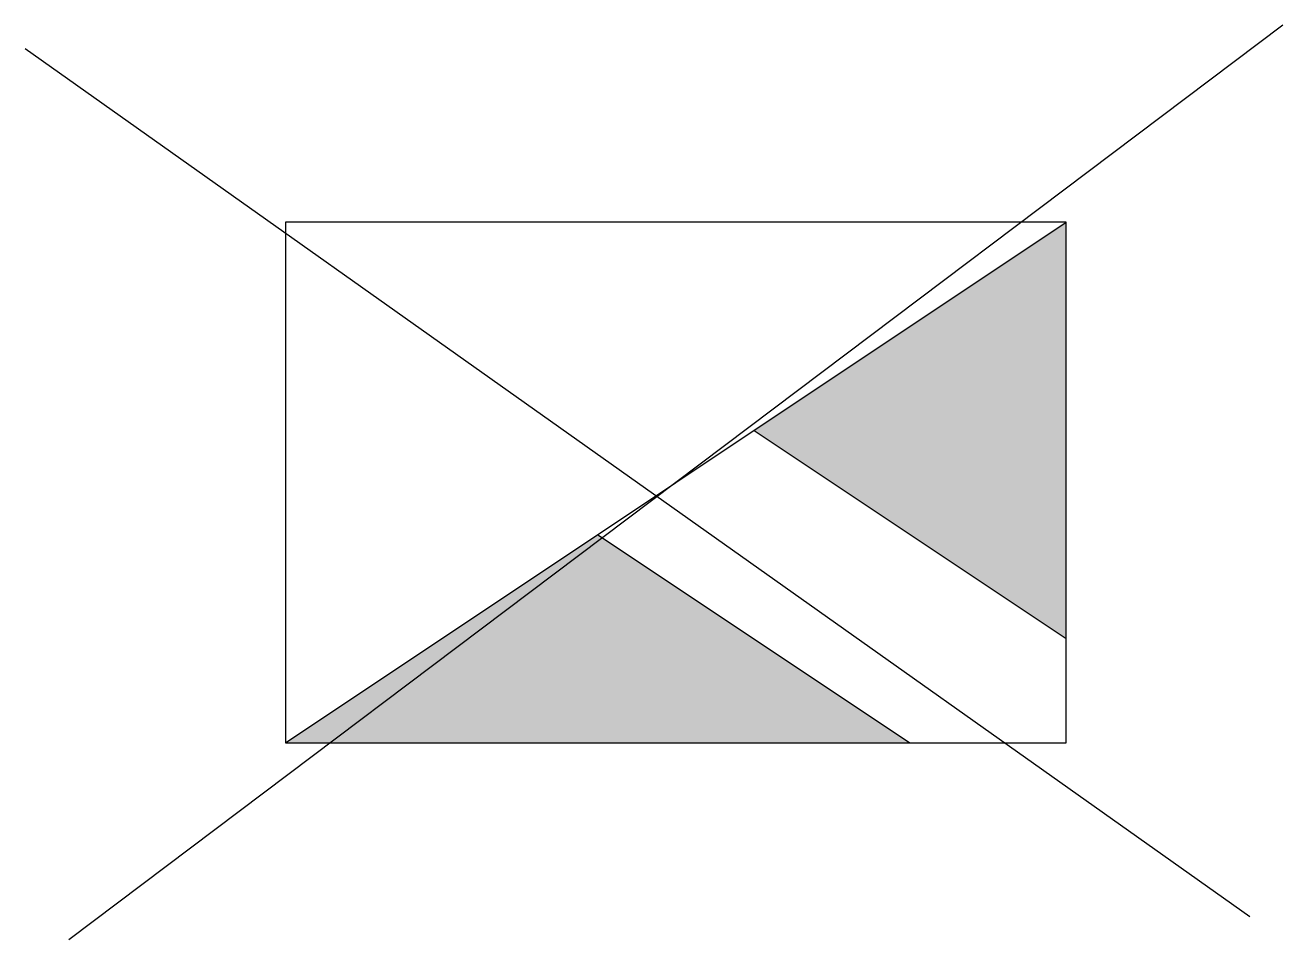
# Model space of a CAD drawing. Extents: x -1.88 to 1.75, y -1.32 to 1.32.
import ezdxf

# ---------------------------------------------------------------- set-up
doc = ezdxf.new("R2010")
doc.units = 0
doc.header["$LTSCALE"] = 0.2

msp = doc.modelspace()

# ---------------------------------------------------------------- hatches: boundary and pattern name
h = msp.add_hatch(color=256)
h.dxf.hatch_style = 1
h.paths.add_polyline_path([(1.125, 0.75), (0.2253, 0.1502), (1.125, -0.4495)])
h = msp.add_hatch(color=256)
h.dxf.hatch_style = 1
h.paths.add_polyline_path([(-0.2253, -0.1502), (-1.125, -0.75), (0.6743, -0.75)])

# ---------------------------------------------------------------- linework, layer by layer
at = {"ltscale": 0.1}
for p, q in [((1.7492, 1.3175), (-1.7492, -1.3175)), ((-1.875, 1.25), (1.6543, -1.25))]:
    msp.add_line(p, q, dxfattribs=at)
msp.add_line((-1.125, -0.75), (1.125, 0.75))
at = {"flags": 128}
msp.add_lwpolyline([(-1.125, -0.75), (1.125, -0.75), (1.125, 0.75), (-1.125, 0.75)], close=True, dxfattribs=at)
for points in [[(0.2253, 0.1502), (1.125, -0.4495)], [(-0.2253, -0.1502), (0.6743, -0.75)]]:
    msp.add_lwpolyline(points, dxfattribs=at)

doc.saveas('drawing.dxf')
